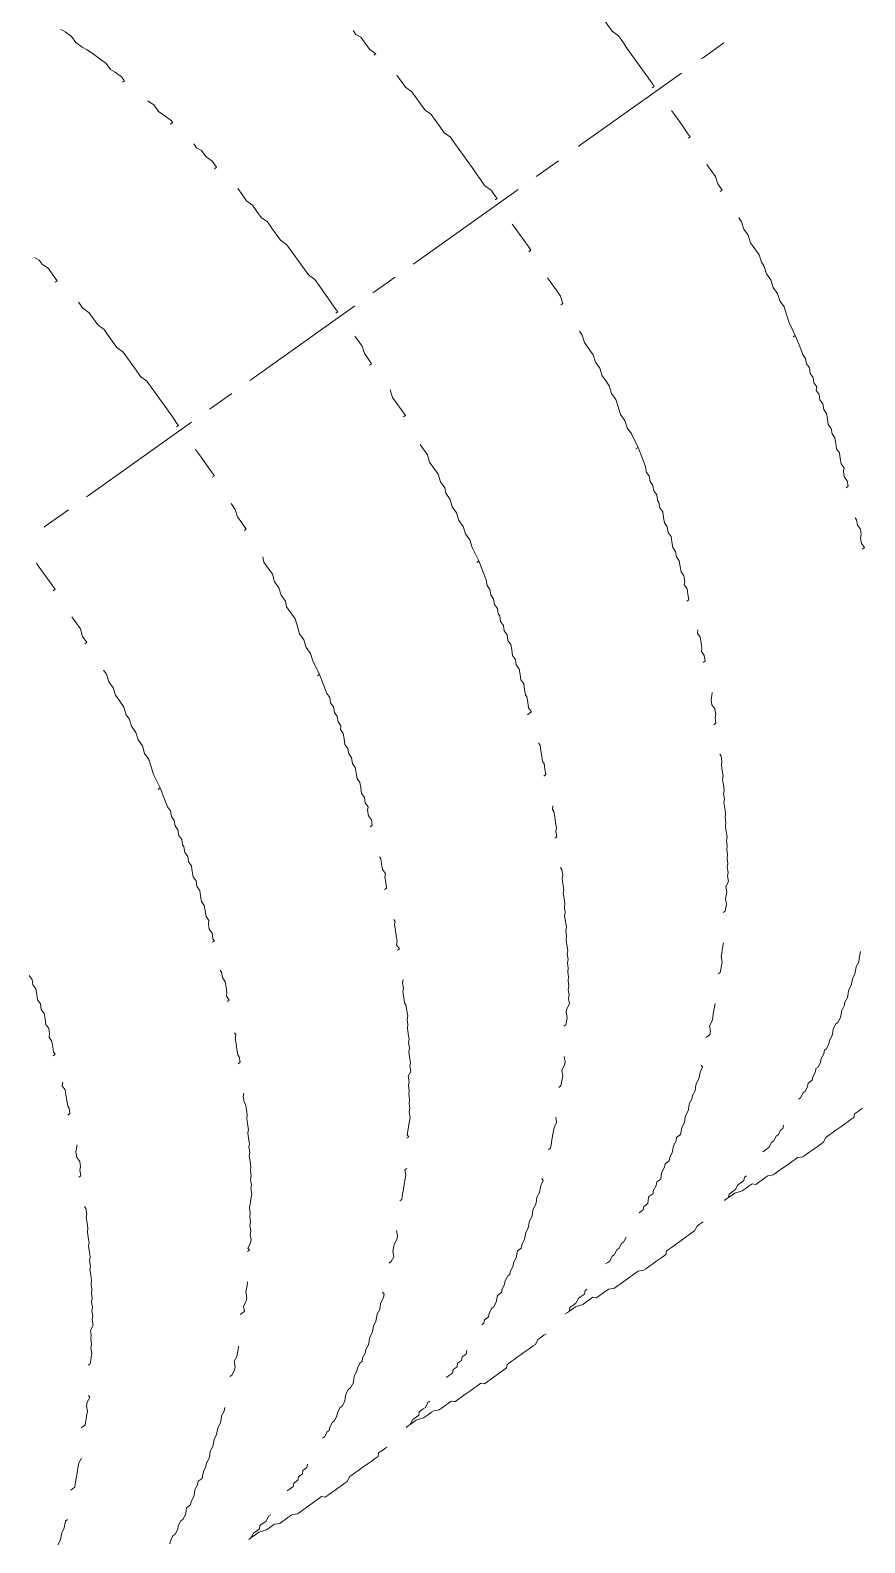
# Model space of a CAD drawing. Header units: feet. Extents: x 2321988 to 2329858, y 6722724 to 6730499.
# Drawn here: x 2326067.0588 to 2326067.3325, y 6726844.2862 to 6726844.7823 of the extents above; entities that cross this region are included whole.
import ezdxf

# ---------------------------------------------------------------- set-up
doc = ezdxf.new("R2010")
doc.units = ezdxf.units.FT
doc.header["$MEASUREMENT"] = 0
doc.layers.add('C-BESS-EQUIPMENT', color=255, linetype='Continuous')

# ---------------------------------------------------------------- blocks, each defined once
blk = doc.blocks.new('Midpoint Site Plan$0$A$C71e53a02')
at = {"lineweight": 9}
for points in [[(6.4802, 1.5543), (6.4705, 1.5348), (6.4607, 1.5056), (6.4607, 1.4763), (6.451, 1.4471), (6.4413, 1.4276), (6.4315, 1.3984), (6.4218, 1.3691), (6.412, 1.3399), (6.412, 1.3107), (6.4023, 1.2912), (6.3925, 1.2619), (6.3925, 1.2425), (6.4023, 1.2425)], [(6.3633, 1.1255), (6.3536, 1.0963), (6.3536, 1.067), (6.3438, 1.0378), (6.3341, 1.0086), (6.3341, 0.9988), (6.3438, 0.9988)], [(6.3633, 1.1255), (6.3633, 1.1255)], [(5.5447, 0.8819), (5.5447, 0.8624), (5.535, 0.8429), (5.535, 0.8137), (5.535, 0.7844), (5.5253, 0.7552), (5.535, 0.7552)], [(6.3146, 0.8819), (6.3146, 0.8624), (6.3048, 0.8429), (6.3048, 0.8137), (6.2951, 0.7844), (6.2951, 0.7552), (6.3048, 0.7552)], [(7.0844, 0.8819), (7.0747, 0.8624), (7.0747, 0.8429), (7.0649, 0.8137), (7.0649, 0.7844), (7.0649, 0.7552), (7.0747, 0.7552)], [(4.7457, 0.6383), (4.7359, 0.609), (4.7359, 0.5798), (4.7359, 0.5506), (4.7262, 0.5213), (4.7262, 0.4921), (4.7262, 0.4629), (4.7262, 0.4336), (4.7164, 0.4044), (4.7164, 0.3752), (4.7164, 0.3459), (4.7164, 0.3167), (4.7164, 0.2875), (4.7067, 0.2582), (4.7067, 0.229), (4.7067, 0.1998), (4.7067, 0.1705), (4.7067, 0.1413), (4.7067, 0.1121), (4.7067, 0.0828), (4.7067, 0.0536), (4.7067, 0.0244), (4.7067, 0.0146), (4.7164, 0.0146)], [(5.5058, 0.6383), (5.5058, 0.609), (5.5058, 0.5798), (5.496, 0.5506), (5.496, 0.5213), (5.496, 0.4921), (5.496, 0.4629), (5.4863, 0.4336), (5.4863, 0.4044), (5.4863, 0.3752), (5.4863, 0.3459), (5.4765, 0.3167), (5.4765, 0.2875), (5.4765, 0.2582), (5.4765, 0.229), (5.4765, 0.1998), (5.4765, 0.1705), (5.4765, 0.1413), (5.4765, 0.1121), (5.4765, 0.0828), (5.4668, 0.0536), (5.4668, 0.0244), (5.4668, 0.0146), (5.4765, 0.0146)], [(6.2756, 0.6383), (6.2756, 0.609), (6.2756, 0.5798), (6.2659, 0.5506), (6.2659, 0.5213), (6.2659, 0.4921), (6.2561, 0.4629), (6.2561, 0.4336), (6.2561, 0.4044), (6.2561, 0.3752), (6.2464, 0.3459), (6.2464, 0.3167), (6.2464, 0.2875), (6.2464, 0.2582), (6.2464, 0.229), (6.2464, 0.1998), (6.2366, 0.1705), (6.2366, 0.1413), (6.2366, 0.1121), (6.2366, 0.0828), (6.2366, 0.0536), (6.2366, 0.0244), (6.2366, 0.0146), (6.2464, 0.0146)], [(7.0454, 0.6383), (7.0454, 0.609), (7.0357, 0.5798), (7.0357, 0.5506), (7.0357, 0.5213), (7.0259, 0.4921), (7.0259, 0.4629), (7.0259, 0.4336), (7.0259, 0.4044), (7.0162, 0.3752), (7.0162, 0.3459), (7.0162, 0.3167), (7.0162, 0.2875), (7.0162, 0.2582), (7.0065, 0.229), (7.0065, 0.1998), (7.0065, 0.1705), (7.0065, 0.1413), (7.0065, 0.1121), (7.0065, 0.0828), (7.0065, 0.0536), (7.0065, 0.0244), (7.0065, 0.0146), (7.0162, 0.0146)], [(4.7067, -0.1023), (4.7067, -0.1218), (4.7067, -0.151), (4.7067, -0.1803), (4.7067, -0.2095), (4.7067, -0.229), (4.7164, -0.229)], [(5.4765, -0.1023), (5.4765, -0.1218), (5.4765, -0.151), (5.4765, -0.1803), (5.4765, -0.2095), (5.4765, -0.229), (5.4863, -0.229)], [(6.2366, -0.1023), (6.2366, -0.1218), (6.2366, -0.151), (6.2464, -0.1803), (6.2464, -0.2095), (6.2464, -0.229), (6.2561, -0.229)], [(7.0065, -0.1023), (7.0065, -0.1218), (7.0065, -0.151), (7.0065, -0.1803), (7.0065, -0.2095), (7.0065, -0.229), (7.0162, -0.229)], [(7.7763, -0.1023), (7.7763, -0.1218), (7.7763, -0.151), (7.7763, -0.1803), (7.7763, -0.2095), (7.7763, -0.229), (7.786, -0.229)], [(4.7164, -0.3557), (4.7164, -0.3557)], [(4.7164, -0.3557), (4.7164, -0.3849), (4.7164, -0.4142), (4.7262, -0.4434), (4.7262, -0.4726), (4.7359, -0.4726)], [(5.4863, -0.3557), (5.4863, -0.3557)], [(5.4863, -0.3557), (5.4863, -0.3849), (5.4863, -0.4142), (5.4863, -0.4434), (5.496, -0.4726), (5.5058, -0.4726)], [(6.2464, -0.3557), (6.2464, -0.3557)], [(6.2464, -0.3557), (6.2561, -0.3849), (6.2561, -0.4142), (6.2561, -0.4434), (6.2561, -0.4726), (6.2659, -0.4726)], [(7.0162, -0.3557), (7.0162, -0.3557)], [(7.0162, -0.3557), (7.0162, -0.3849), (7.0259, -0.4142), (7.0259, -0.4434), (7.0259, -0.4726), (7.0357, -0.4726)], [(7.786, -0.3557), (7.786, -0.3557)], [(7.786, -0.3557), (7.786, -0.3849), (7.786, -0.4142), (7.7958, -0.4434), (7.7958, -0.4726), (7.8055, -0.4726)], [(4.7262, -0.4726), (4.7262, -0.4726)], [(5.496, -0.4726), (5.496, -0.4726)], [(6.2561, -0.4726), (6.2561, -0.4726)], [(7.0259, -0.4726), (7.0259, -0.4726)], [(7.7958, -0.4726), (7.7958, -0.4726)], [(4.7359, -0.5993), (4.7359, -0.6188), (4.7457, -0.648), (4.7457, -0.6773), (4.7554, -0.7065), (4.7554, -0.7357), (4.7554, -0.765), (4.7652, -0.7942), (4.7652, -0.8137), (4.7749, -0.8429), (4.7749, -0.8722), (4.7847, -0.9014), (4.7847, -0.9306), (4.7944, -0.9599), (4.7944, -0.9891), (4.8041, -1.0183), (4.8139, -1.0476), (4.8236, -1.106), (4.8334, -1.145), (4.8431, -1.184), (4.8431, -1.2035), (4.8529, -1.223), (4.8529, -1.2425), (4.8626, -1.2619), (4.8626, -1.2814), (4.8724, -1.3009), (4.8724, -1.3204), (4.8821, -1.3302), (4.8821, -1.3496), (4.8918, -1.3691), (4.8918, -1.3886), (4.9016, -1.4081), (4.9016, -1.4276), (4.9113, -1.4471), (4.9211, -1.4666), (4.9211, -1.4861), (4.9308, -1.5056), (4.9308, -1.525), (4.9406, -1.5445), (4.9503, -1.564), (4.9503, -1.5835), (4.9601, -1.603), (4.9698, -1.6225), (4.9698, -1.642), (4.9795, -1.6517), (4.9893, -1.6712), (4.9893, -1.6907), (4.999, -1.7102), (5.0088, -1.7102)], [(5.5058, -0.5993), (5.5058, -0.6188), (5.5155, -0.648), (5.5155, -0.6773), (5.5155, -0.7065), (5.5253, -0.7357), (5.5253, -0.765), (5.535, -0.7942), (5.535, -0.8137), (5.535, -0.8429), (5.5447, -0.8722), (5.5447, -0.9014), (5.5545, -0.9306), (5.5642, -0.9599), (5.5642, -0.9891), (5.574, -1.0183), (5.574, -1.0476), (5.5837, -1.106), (5.5935, -1.145), (5.6032, -1.184), (5.613, -1.2035), (5.613, -1.223), (5.6227, -1.2425), (5.6227, -1.2619), (5.6324, -1.2814), (5.6324, -1.3009), (5.6422, -1.3204), (5.6422, -1.3302), (5.6519, -1.3496), (5.6519, -1.3691), (5.6617, -1.3886), (5.6714, -1.4081), (5.6714, -1.4276), (5.6812, -1.4471), (5.6812, -1.4666), (5.6909, -1.4861), (5.7007, -1.5056), (5.7007, -1.525), (5.7104, -1.5445), (5.7104, -1.564), (5.7201, -1.5835), (5.7299, -1.603), (5.7299, -1.6225), (5.7396, -1.642), (5.7494, -1.6517), (5.7494, -1.6712), (5.7591, -1.6907), (5.7689, -1.7102), (5.7786, -1.7102)], [(6.2756, -0.5993), (6.2756, -0.6188), (6.2756, -0.648), (6.2853, -0.6773), (6.2853, -0.7065), (6.2853, -0.7357), (6.2951, -0.765), (6.2951, -0.7942), (6.3048, -0.8137), (6.3048, -0.8429), (6.3146, -0.8722), (6.3146, -0.9014), (6.3243, -0.9306), (6.3243, -0.9599), (6.3341, -0.9891), (6.3341, -1.0183), (6.3438, -1.0476), (6.3536, -1.106), (6.3633, -1.145), (6.373, -1.184), (6.3828, -1.2035), (6.3828, -1.223), (6.3925, -1.2425), (6.3925, -1.2619), (6.4023, -1.2814), (6.4023, -1.3009), (6.412, -1.3204), (6.412, -1.3302), (6.4218, -1.3496), (6.4218, -1.3691), (6.4315, -1.3886), (6.4315, -1.4081), (6.4413, -1.4276), (6.4413, -1.4471), (6.451, -1.4666), (6.4607, -1.4861), (6.4607, -1.5056), (6.4705, -1.525), (6.4705, -1.5445), (6.4802, -1.564), (6.49, -1.5835), (6.49, -1.603), (6.4997, -1.6225), (6.5095, -1.642), (6.5095, -1.6517), (6.5192, -1.6712), (6.529, -1.6907), (6.529, -1.7102), (6.5387, -1.7102), (6.5484, -1.7102)], [(7.0357, -0.5993), (7.0454, -0.6188), (7.0454, -0.648), (7.0454, -0.6773), (7.0552, -0.7065), (7.0552, -0.7357), (7.0649, -0.765), (7.0649, -0.7942), (7.0747, -0.8137), (7.0747, -0.8429), (7.0747, -0.8722), (7.0844, -0.9014), (7.0942, -0.9306), (7.0942, -0.9599), (7.1039, -0.9891), (7.1039, -1.0183), (7.1136, -1.0476), (7.1234, -1.106), (7.1331, -1.145), (7.1429, -1.184), (7.1429, -1.2035), (7.1526, -1.223), (7.1526, -1.2425), (7.1624, -1.2619), (7.1624, -1.2814), (7.1721, -1.3009), (7.1721, -1.3204), (7.1819, -1.3302), (7.1819, -1.3496), (7.1916, -1.3691), (7.2013, -1.3886), (7.2013, -1.4081), (7.2111, -1.4276), (7.2111, -1.4471), (7.2208, -1.4666), (7.2208, -1.4861), (7.2306, -1.5056), (7.2403, -1.525), (7.2403, -1.5445), (7.2501, -1.564), (7.2598, -1.5835), (7.2598, -1.603), (7.2696, -1.6225), (7.2696, -1.642), (7.2793, -1.6517), (7.289, -1.6712), (7.289, -1.6907), (7.2988, -1.7102), (7.3085, -1.7102)], [(7.8055, -0.5993), (7.8055, -0.6188), (7.8153, -0.648), (7.8153, -0.6773), (7.825, -0.7065), (7.825, -0.7357), (7.825, -0.765), (7.8348, -0.7942), (7.8348, -0.8137), (7.8445, -0.8429), (7.8445, -0.8722), (7.8542, -0.9014), (7.8542, -0.9306), (7.864, -0.9599), (7.864, -0.9891), (7.8737, -1.0183), (7.8835, -1.0476), (7.8932, -1.106), (7.903, -1.145), (7.9127, -1.184), (7.9127, -1.2035), (7.9225, -1.223), (7.9225, -1.2425), (7.9322, -1.2619), (7.9322, -1.2814), (7.9419, -1.3009), (7.9419, -1.3204), (7.9517, -1.3399), (7.9517, -1.3496), (7.9614, -1.3691), (7.9614, -1.3886), (7.9712, -1.4081), (7.9712, -1.4276), (7.9809, -1.4471), (7.9907, -1.4666), (7.9907, -1.4861), (8.0004, -1.5056), (8.0004, -1.525), (8.0102, -1.5445), (8.0199, -1.564), (8.0199, -1.5835), (8.0296, -1.603), (8.0394, -1.6225), (8.0394, -1.642), (8.0491, -1.6517), (8.0589, -1.6712), (8.0589, -1.6907), (8.0686, -1.7102), (8.0686, -1.7199), (8.0784, -1.7199)], [(8.741, -1.4081), (8.741, -1.4276), (8.7508, -1.4471), (8.7508, -1.4666), (8.7605, -1.4861), (8.7702, -1.5056), (8.7702, -1.525), (8.78, -1.5445), (8.78, -1.564), (8.7897, -1.5835), (8.7995, -1.603), (8.7995, -1.6225), (8.8092, -1.642), (8.819, -1.6517), (8.819, -1.6712), (8.8287, -1.6907), (8.8385, -1.7102), (8.8385, -1.7199), (8.8482, -1.7199)], [(4.8236, -1.106), (4.8334, -1.106)], [(5.5837, -1.106), (5.5935, -1.106)], [(6.3536, -1.106), (6.3633, -1.106)], [(7.1234, -1.106), (7.1331, -1.106)], [(7.8932, -1.106), (7.903, -1.106)], [(4.999, -1.7102), (4.999, -1.7102)], [(5.7689, -1.7102), (5.7689, -1.7102)], [(7.2988, -1.7102), (7.2988, -1.7102)], [(5.0478, -1.8271), (5.0478, -1.8369), (5.0575, -1.8564), (5.0575, -1.8759), (5.0673, -1.8953), (5.077, -1.9051), (5.0867, -1.9246), (5.0867, -1.9441), (5.0965, -1.9441)], [(5.8079, -1.8271), (5.8176, -1.8369), (5.8176, -1.8564), (5.8273, -1.8759), (5.8371, -1.8953), (5.8468, -1.9051), (5.8468, -1.9246), (5.8566, -1.9441), (5.8663, -1.9441)], [(6.5777, -1.8271), (6.5777, -1.8369), (6.5874, -1.8564), (6.5972, -1.8759), (6.6069, -1.8953), (6.6069, -1.9051), (6.6167, -1.9246), (6.6264, -1.9441), (6.6362, -1.9441)], [(7.3475, -1.8271), (7.3475, -1.8369), (7.3573, -1.8564), (7.367, -1.8759), (7.367, -1.8953), (7.3767, -1.9051), (7.3865, -1.9246), (7.3962, -1.9441), (7.406, -1.9441)], [(8.1173, -1.8271), (8.1173, -1.8369), (8.1271, -1.8564), (8.1271, -1.8759), (8.1368, -1.8953), (8.1466, -1.9148), (8.1563, -1.9246), (8.1563, -1.9441), (8.1661, -1.9441)], [(8.8774, -1.8271), (8.8872, -1.8369), (8.8872, -1.8564), (8.8969, -1.8759), (8.9067, -1.8953), (8.9164, -1.9148), (8.9164, -1.9246), (8.9262, -1.9441), (8.9359, -1.9441)], [(5.9053, -2.061), (5.915, -2.0708), (5.9248, -2.0805), (5.9345, -2.1), (5.9345, -2.1195), (5.9443, -2.139), (5.954, -2.1487), (5.9638, -2.1682), (5.9735, -2.1682)], [(6.6751, -2.061), (6.6849, -2.0708), (6.6849, -2.0805), (6.6946, -2.1), (6.7044, -2.1195), (6.7141, -2.139), (6.7239, -2.1487), (6.7336, -2.1682), (6.7433, -2.1682)], [(7.445, -2.061), (7.445, -2.0708), (7.4547, -2.0805), (7.4645, -2.1), (7.4742, -2.1195), (7.4839, -2.139), (7.4937, -2.1487), (7.4937, -2.1682), (7.5034, -2.1682)], [(8.2148, -2.061), (8.2148, -2.0708), (8.2245, -2.0805), (8.2343, -2.1), (8.244, -2.1195), (8.2538, -2.139), (8.2538, -2.1487), (8.2635, -2.1682), (8.2733, -2.1682)], [(8.9749, -2.061), (8.9846, -2.0708), (8.9944, -2.0805), (9.0041, -2.1), (9.0041, -2.1195), (9.0139, -2.139), (9.0236, -2.1487), (9.0334, -2.1682), (9.0431, -2.1682)], [(6.0222, -2.2754), (6.0222, -2.2851), (6.032, -2.3046), (6.0417, -2.3144), (6.0515, -2.3339), (6.0612, -2.3533), (6.071, -2.3631), (6.0807, -2.3826), (6.0904, -2.4021), (6.1002, -2.4118), (6.1099, -2.4313), (6.1197, -2.4411), (6.1294, -2.4605), (6.1392, -2.48), (6.1489, -2.4898), (6.1587, -2.5093), (6.1684, -2.519), (6.1781, -2.5385), (6.1879, -2.558), (6.1976, -2.5677), (6.2074, -2.5872), (6.2171, -2.597), (6.2269, -2.6165), (6.2366, -2.6262), (6.2464, -2.6457), (6.2561, -2.6554), (6.2659, -2.6749), (6.2756, -2.6847), (6.2853, -2.7042), (6.3048, -2.7139), (6.3146, -2.7334), (6.3243, -2.7431), (6.3341, -2.7529), (6.3438, -2.7724), (6.3536, -2.7821), (6.3633, -2.7919), (6.373, -2.7919)], [(6.7921, -2.2754), (6.7921, -2.2851), (6.8018, -2.3046), (6.8116, -2.3144), (6.8213, -2.3339), (6.831, -2.3533), (6.8408, -2.3631), (6.8505, -2.3826), (6.8603, -2.4021), (6.87, -2.4118), (6.8798, -2.4313), (6.8895, -2.4411), (6.8993, -2.4605), (6.909, -2.48), (6.9187, -2.4898), (6.9285, -2.5093), (6.9382, -2.519), (6.948, -2.5385), (6.9577, -2.558), (6.9675, -2.5677), (6.9772, -2.5872), (6.987, -2.597), (6.9967, -2.6165), (7.0065, -2.6262), (7.0162, -2.6457), (7.0259, -2.6554), (7.0357, -2.6749), (7.0454, -2.6847), (7.0552, -2.7042), (7.0649, -2.7139), (7.0747, -2.7334), (7.0942, -2.7431), (7.1039, -2.7529), (7.1136, -2.7724), (7.1234, -2.7821), (7.1331, -2.7919), (7.1429, -2.7919)], [(7.5522, -2.2754), (7.5619, -2.2851), (7.5716, -2.3046), (7.5814, -2.3144), (7.5911, -2.3339), (7.6009, -2.3533), (7.6009, -2.3631), (7.6106, -2.3826), (7.6204, -2.4021), (7.6301, -2.4118), (7.6399, -2.4313), (7.6496, -2.4411), (7.6593, -2.4605), (7.6691, -2.48), (7.6788, -2.4898), (7.6886, -2.5093), (7.6983, -2.519), (7.7081, -2.5385), (7.7178, -2.558), (7.7276, -2.5677), (7.7373, -2.5872), (7.7568, -2.597), (7.7665, -2.6165), (7.7763, -2.6262), (7.786, -2.6457), (7.7958, -2.6554), (7.8055, -2.6749), (7.8153, -2.6847), (7.825, -2.7042), (7.8348, -2.7139), (7.8445, -2.7334), (7.8542, -2.7431), (7.864, -2.7529), (7.8835, -2.7724), (7.8932, -2.7821), (7.8932, -2.7919), (7.903, -2.7919)], [(8.322, -2.2754), (8.3317, -2.2851), (8.3415, -2.3046), (8.3415, -2.3144), (8.3512, -2.3339), (8.361, -2.3533), (8.3707, -2.3631), (8.3805, -2.3826), (8.3902, -2.4021), (8.3999, -2.4118), (8.4097, -2.4313), (8.4194, -2.4508), (8.4292, -2.4605), (8.4389, -2.48), (8.4487, -2.4898), (8.4584, -2.5093), (8.4682, -2.5288), (8.4779, -2.5385), (8.4876, -2.558), (8.4974, -2.5677), (8.5071, -2.5872), (8.5169, -2.597), (8.5266, -2.6165), (8.5364, -2.6262), (8.5559, -2.6457), (8.5656, -2.6554), (8.5753, -2.6749), (8.5851, -2.6847), (8.5948, -2.7042), (8.6046, -2.7139), (8.6143, -2.7334), (8.6241, -2.7431), (8.6338, -2.7626), (8.6436, -2.7724), (8.6631, -2.7821), (8.6631, -2.7919), (8.6728, -2.7919)], [(9.0918, -2.2754), (9.0918, -2.2851), (9.1016, -2.3046), (9.1113, -2.3144), (9.1211, -2.3339), (9.1308, -2.3533), (9.1405, -2.3631), (9.1503, -2.3826), (9.16, -2.4021), (9.1698, -2.4118), (9.1795, -2.4313), (9.1893, -2.4508), (9.199, -2.4605), (9.2088, -2.48), (9.2185, -2.4898), (9.2282, -2.5093), (9.238, -2.5288), (9.2477, -2.5385), (9.2575, -2.558), (9.2672, -2.5677), (9.277, -2.5872), (9.2867, -2.597), (9.2965, -2.6165), (9.3062, -2.6262), (9.3159, -2.6457), (9.3257, -2.6554), (9.3354, -2.6749), (9.3549, -2.6847), (9.3647, -2.7042), (9.3744, -2.7139), (9.3842, -2.7334), (9.3939, -2.7431), (9.4037, -2.7626), (9.4134, -2.7724), (9.4231, -2.7821), (9.4329, -2.7919), (9.4426, -2.7919)], [(6.4413, -2.8893), (6.4413, -2.8893)], [(6.4413, -2.8893), (6.4607, -2.9088), (6.4705, -2.9185), (6.4802, -2.9283), (6.49, -2.9478), (6.4997, -2.9575), (6.5095, -2.9673), (6.5192, -2.977), (6.529, -2.977)], [(7.2111, -2.8893), (7.2111, -2.8893)], [(7.2111, -2.8893), (7.2208, -2.9088), (7.2306, -2.9185), (7.2501, -2.9283), (7.2598, -2.9478), (7.2696, -2.9575), (7.2793, -2.9673), (7.289, -2.977), (7.2988, -2.977)], [(7.9712, -2.8893), (7.9809, -2.8893), (7.9907, -2.9088), (8.0004, -2.9185), (8.0102, -2.9283), (8.0296, -2.9478), (8.0394, -2.9575), (8.0491, -2.9673), (8.0589, -2.977), (8.0686, -2.977)], [(8.741, -2.8893), (8.7508, -2.8991), (8.7605, -2.9088), (8.7702, -2.9185), (8.78, -2.938), (8.7897, -2.9478), (8.8092, -2.9575), (8.819, -2.977), (8.8287, -2.977), (8.8385, -2.977)], [(9.5108, -2.8893), (9.5108, -2.8991), (9.5303, -2.9088), (9.5401, -2.9185), (9.5498, -2.938), (9.5596, -2.9478), (9.5693, -2.9575), (9.5888, -2.977), (9.5985, -2.977), (9.6083, -2.977)], [(6.6069, -3.0647), (6.6069, -3.0647)], [(6.6069, -3.0647), (6.6264, -3.0842), (6.6362, -3.0939), (6.6459, -3.1037), (6.6556, -3.1134), (6.6751, -3.1232), (6.6849, -3.1427), (6.6946, -3.1524), (6.7044, -3.1524), (6.7141, -3.1524)], [(7.3767, -3.0647), (7.3767, -3.0647)], [(7.3767, -3.0647), (7.3865, -3.0842), (7.406, -3.0939), (7.4157, -3.1037), (7.4255, -3.1134), (7.4352, -3.1232), (7.4547, -3.1427), (7.4645, -3.1524), (7.4742, -3.1524)], [(8.1466, -3.0647), (8.1466, -3.0647)], [(8.1466, -3.0647), (8.1563, -3.0842), (8.1661, -3.0939), (8.1856, -3.1037), (8.1953, -3.1134), (8.2051, -3.1232), (8.2148, -3.1427), (8.2343, -3.1524), (8.244, -3.1524)], [(8.9164, -3.0745), (8.9164, -3.0745)], [(8.9164, -3.0745), (8.9262, -3.0842), (8.9359, -3.0939), (8.9456, -3.1037), (8.9651, -3.1134), (8.9749, -3.1329), (8.9846, -3.1427), (9.0041, -3.1524), (9.0139, -3.1524)], [(9.6765, -3.0745), (9.6765, -3.0745)], [(9.6765, -3.0745), (9.696, -3.0842), (9.7057, -3.0939), (9.7155, -3.1037), (9.7252, -3.1134), (9.7447, -3.1329), (9.7545, -3.1427), (9.7642, -3.1524), (9.774, -3.1524), (9.7837, -3.1524)], [(7.4645, -3.1524), (7.4645, -3.1524)], [(8.2343, -3.1524), (8.2343, -3.1524)], [(9.0041, -3.1524), (9.0041, -3.1524)], [(6.0222, -3.2304), (6.032, -3.2401), (6.0417, -3.2499), (6.0515, -3.2596), (6.071, -3.2694), (6.0807, -3.2791), (6.0904, -3.2888), (6.1099, -3.2986), (6.1197, -3.3083), (6.1294, -3.3181), (6.1489, -3.3278), (6.1587, -3.3376), (6.1684, -3.3473), (6.1879, -3.3571), (6.1976, -3.3668), (6.2171, -3.3765), (6.2269, -3.3863), (6.2366, -3.396), (6.2561, -3.4058), (6.2659, -3.4058), (6.2853, -3.4155), (6.2951, -3.4253), (6.3048, -3.435), (6.3243, -3.4448), (6.3341, -3.4545), (6.3536, -3.4642), (6.3633, -3.4642), (6.373, -3.474), (6.3925, -3.4837), (6.4023, -3.4935), (6.4218, -3.5032), (6.4315, -3.5032), (6.4413, -3.513), (6.4607, -3.5227), (6.4705, -3.5325), (6.49, -3.5325), (6.4997, -3.5422), (6.5192, -3.5519), (6.529, -3.5519), (6.5484, -3.5617), (6.5582, -3.5617)], [(6.7921, -3.2304), (6.7921, -3.2401), (6.8116, -3.2499), (6.8213, -3.2596), (6.831, -3.2694), (6.8505, -3.2791), (6.8603, -3.2888), (6.87, -3.2986), (6.8895, -3.3083), (6.8993, -3.3181), (6.9187, -3.3278), (6.9285, -3.3376), (6.9382, -3.3473), (6.9577, -3.3571), (6.9675, -3.3668), (6.9772, -3.3765), (6.9967, -3.3863), (7.0065, -3.396), (7.0162, -3.4058), (7.0357, -3.4058), (7.0454, -3.4155), (7.0649, -3.4253), (7.0747, -3.435), (7.0844, -3.4448), (7.1039, -3.4545), (7.1136, -3.4642), (7.1331, -3.4642), (7.1429, -3.474), (7.1624, -3.4837), (7.1721, -3.4935), (7.1819, -3.5032), (7.2013, -3.5032), (7.2111, -3.513), (7.2306, -3.5227), (7.2403, -3.5325), (7.2598, -3.5325), (7.2696, -3.5422), (7.2793, -3.5519), (7.2988, -3.5519), (7.3085, -3.5617), (7.3183, -3.5617), (7.328, -3.5617)], [(7.5619, -3.2304), (7.5619, -3.2401), (7.5814, -3.2499), (7.5911, -3.2596), (7.6009, -3.2694), (7.6204, -3.2791), (7.6301, -3.2888), (7.6399, -3.2986), (7.6593, -3.3083), (7.6691, -3.3181), (7.6788, -3.3278), (7.6983, -3.3376), (7.7081, -3.3473), (7.7178, -3.3571), (7.7373, -3.3668), (7.747, -3.3765), (7.7568, -3.3863), (7.7763, -3.396), (7.786, -3.4058), (7.8055, -3.4058), (7.8153, -3.4155), (7.825, -3.4253), (7.8445, -3.435), (7.8542, -3.4448), (7.8737, -3.4545), (7.8835, -3.4642), (7.8932, -3.4642), (7.9127, -3.474), (7.9225, -3.4837), (7.9419, -3.4935), (7.9517, -3.5032), (7.9712, -3.5032), (7.9809, -3.513), (7.9907, -3.5227), (8.0102, -3.5325), (8.0199, -3.5325), (8.0394, -3.5422), (8.0491, -3.5519), (8.0686, -3.5519), (8.0784, -3.5617), (8.0881, -3.5617)], [(8.3317, -3.2304), (8.3317, -3.2401), (8.3415, -3.2499), (8.361, -3.2596), (8.3707, -3.2694), (8.3805, -3.2791), (8.3999, -3.2888), (8.4097, -3.2986), (8.4194, -3.3083), (8.4389, -3.3181), (8.4487, -3.3278), (8.4584, -3.3376), (8.4779, -3.3473), (8.4876, -3.3571), (8.4974, -3.3668), (8.5169, -3.3765), (8.5266, -3.3863), (8.5461, -3.396), (8.5559, -3.4058), (8.5656, -3.4058), (8.5851, -3.4155), (8.5948, -3.4253), (8.6143, -3.435), (8.6241, -3.4448), (8.6338, -3.4545), (8.6533, -3.4642), (8.6631, -3.4642), (8.6825, -3.474), (8.6923, -3.4837), (8.702, -3.4935), (8.7215, -3.5032), (8.7313, -3.5032), (8.7508, -3.513), (8.7605, -3.5227), (8.78, -3.5325), (8.7897, -3.5325), (8.8092, -3.5422), (8.819, -3.5519), (8.8287, -3.5519), (8.8482, -3.5617), (8.8579, -3.5617)], [(9.1016, -3.2401), (9.1016, -3.2401)], [(9.1016, -3.2401), (9.1113, -3.2499), (9.1308, -3.2596), (9.1405, -3.2694), (9.1503, -3.2791), (9.1698, -3.2888), (9.1795, -3.2986), (9.1893, -3.3083), (9.2088, -3.3181), (9.2185, -3.3278), (9.2282, -3.3376), (9.2477, -3.3473), (9.2575, -3.3571), (9.2672, -3.3668), (9.2867, -3.3765), (9.2965, -3.3863), (9.3159, -3.396), (9.3257, -3.4058), (9.3354, -3.4155), (9.3549, -3.4155), (9.3647, -3.4253), (9.3842, -3.435), (9.3939, -3.4448), (9.4037, -3.4545), (9.4231, -3.4642), (9.4329, -3.474), (9.4524, -3.474), (9.4621, -3.4837), (9.4719, -3.4935), (9.4914, -3.5032), (9.5011, -3.5032), (9.5206, -3.513), (9.5303, -3.5227), (9.5498, -3.5325), (9.5596, -3.5325), (9.5791, -3.5422), (9.5888, -3.5519)], [(9.8617, -3.2401), (9.8714, -3.2401), (9.8811, -3.2499), (9.8909, -3.2596), (9.9104, -3.2694), (9.9201, -3.2791), (9.9299, -3.2888), (9.9494, -3.2986)], [(6.5484, -3.5617), (6.5484, -3.5617)], [(8.0784, -3.5617), (8.0784, -3.5617)], [(8.8482, -3.5617), (8.8482, -3.5617)], [(6.6654, -3.6104), (6.6751, -3.6202), (6.6849, -3.6202), (6.7044, -3.6299), (6.7141, -3.6299), (6.7336, -3.6397), (6.7433, -3.6397), (6.7628, -3.6494), (6.7726, -3.6494), (6.7823, -3.6494), (6.7921, -3.6494)], [(7.4255, -3.6104), (7.445, -3.6202), (7.4547, -3.6202), (7.4742, -3.6299), (7.4839, -3.6299), (7.5034, -3.6397), (7.5132, -3.6397), (7.5327, -3.6494), (7.5424, -3.6494), (7.5522, -3.6494)], [(8.1953, -3.6104), (8.2051, -3.6202), (8.2245, -3.6202), (8.2343, -3.6299), (8.2538, -3.6299), (8.2635, -3.6397), (8.283, -3.6397), (8.2928, -3.6494), (8.3122, -3.6494), (8.322, -3.6494)], [(8.9651, -3.6104), (8.9749, -3.6202), (8.9944, -3.6202), (9.0041, -3.6299), (9.0236, -3.6299), (9.0334, -3.6397), (9.0528, -3.6397), (9.0626, -3.6494), (9.0821, -3.6494), (9.0918, -3.6494)], [(6.8993, -3.6884), (6.909, -3.6884), (6.9187, -3.6981), (6.9382, -3.6981), (6.948, -3.6981), (6.9675, -3.7079), (6.9772, -3.7079), (6.9967, -3.7079), (7.0065, -3.7176), (7.0162, -3.7176), (7.0259, -3.7176)], [(7.5424, -3.6494), (7.5424, -3.6494)], [(7.6691, -3.6884), (7.6788, -3.6884), (7.6886, -3.6981), (7.7081, -3.6981), (7.7178, -3.6981), (7.7373, -3.7079), (7.747, -3.7079), (7.7665, -3.7079), (7.7763, -3.7176), (7.786, -3.7176), (7.7958, -3.7176)], [(8.3122, -3.6494), (8.3122, -3.6494)], [(8.4292, -3.6884), (8.4389, -3.6884), (8.4584, -3.6981), (8.4682, -3.6981), (8.4876, -3.6981), (8.4974, -3.7079), (8.5169, -3.7079), (8.5266, -3.7079), (8.5461, -3.7176), (8.5559, -3.7176), (8.5656, -3.7176)], [(9.0821, -3.6494), (9.0821, -3.6494)], [(9.199, -3.6884), (9.2088, -3.6884), (9.2282, -3.6981), (9.238, -3.6981), (9.2575, -3.6981), (9.2672, -3.7079), (9.2867, -3.7079), (9.2965, -3.7079), (9.3159, -3.7176), (9.3257, -3.7176)], [(6.373, -3.7371), (6.3828, -3.7371), (6.3925, -3.7371), (6.412, -3.7371), (6.4218, -3.7468), (6.4413, -3.7468), (6.451, -3.7468), (6.4705, -3.7468), (6.4802, -3.7468), (6.4997, -3.7468), (6.5095, -3.7468), (6.529, -3.7468), (6.5387, -3.7468), (6.5582, -3.7468), (6.5777, -3.7566), (6.5874, -3.7566), (6.6069, -3.7566), (6.6167, -3.7566), (6.6362, -3.7566), (6.6459, -3.7566), (6.6654, -3.7566), (6.6751, -3.7566), (6.6946, -3.7468), (6.7044, -3.7468), (6.7239, -3.7468), (6.7433, -3.7468), (6.7531, -3.7468), (6.7726, -3.7468), (6.7823, -3.7468), (6.8018, -3.7468), (6.8116, -3.7468), (6.831, -3.7371), (6.8408, -3.7371), (6.8603, -3.7371), (6.87, -3.7371), (6.8895, -3.7371), (6.8993, -3.7274), (6.9187, -3.7274), (6.9285, -3.7274), (6.948, -3.7274), (6.9772, -3.7176), (7.0065, -3.7176), (7.0162, -3.7176)], [(7.1429, -3.7371), (7.1624, -3.7371), (7.1721, -3.7371), (7.1916, -3.7468), (7.2013, -3.7468), (7.2208, -3.7468), (7.2306, -3.7468), (7.2501, -3.7468), (7.2696, -3.7468), (7.2793, -3.7468), (7.2988, -3.7468), (7.3085, -3.7468), (7.328, -3.7468), (7.3378, -3.7566), (7.3573, -3.7566), (7.367, -3.7566), (7.3865, -3.7566), (7.3962, -3.7566), (7.4157, -3.7566), (7.4352, -3.7566), (7.445, -3.7566), (7.4645, -3.7468), (7.4742, -3.7468), (7.4937, -3.7468), (7.5034, -3.7468), (7.5229, -3.7468), (7.5327, -3.7468), (7.5522, -3.7468), (7.5619, -3.7468), (7.5814, -3.7468), (7.6009, -3.7371), (7.6106, -3.7371), (7.6301, -3.7371), (7.6399, -3.7371), (7.6593, -3.7371), (7.6691, -3.7274), (7.6886, -3.7274), (7.6983, -3.7274), (7.7178, -3.7274), (7.747, -3.7176), (7.7763, -3.7176), (7.786, -3.7176)], [(7.1429, -3.7371), (7.1429, -3.7371)], [(7.903, -3.7371), (7.9127, -3.7371), (7.9322, -3.7371), (7.9419, -3.7371), (7.9614, -3.7468), (7.9712, -3.7468), (7.9907, -3.7468), (8.0004, -3.7468), (8.0199, -3.7468), (8.0296, -3.7468), (8.0491, -3.7468), (8.0589, -3.7468), (8.0784, -3.7468), (8.0979, -3.7468), (8.1076, -3.7566), (8.1271, -3.7566), (8.1368, -3.7566), (8.1563, -3.7566), (8.1661, -3.7566), (8.1856, -3.7566), (8.1953, -3.7566), (8.2148, -3.7566), (8.2245, -3.7468), (8.244, -3.7468), (8.2538, -3.7468), (8.2733, -3.7468), (8.2928, -3.7468), (8.3025, -3.7468), (8.322, -3.7468), (8.3317, -3.7468), (8.3512, -3.7468), (8.361, -3.7371), (8.3805, -3.7371), (8.3902, -3.7371), (8.4097, -3.7371), (8.4194, -3.7371), (8.4389, -3.7274), (8.4487, -3.7274), (8.4682, -3.7274), (8.4876, -3.7274), (8.5169, -3.7176), (8.5461, -3.7176), (8.5559, -3.7176)], [(8.6728, -3.7371), (8.6825, -3.7371), (8.6923, -3.7371), (8.7118, -3.7371), (8.7215, -3.7468), (8.741, -3.7468), (8.7508, -3.7468), (8.7702, -3.7468), (8.7897, -3.7468), (8.7995, -3.7468), (8.819, -3.7468), (8.8287, -3.7468), (8.8482, -3.7468), (8.8579, -3.7468), (8.8774, -3.7566), (8.8872, -3.7566), (8.9067, -3.7566), (8.9164, -3.7566), (8.9359, -3.7566), (8.9554, -3.7566), (8.9651, -3.7566), (8.9846, -3.7566), (8.9944, -3.7468), (9.0139, -3.7468), (9.0236, -3.7468), (9.0431, -3.7468), (9.0528, -3.7468), (9.0723, -3.7468), (9.0821, -3.7468), (9.1016, -3.7468), (9.1113, -3.7468), (9.1308, -3.7371), (9.1503, -3.7371), (9.16, -3.7371), (9.1795, -3.7371), (9.1893, -3.7371), (9.2088, -3.7274), (9.2185, -3.7274), (9.238, -3.7274), (9.2477, -3.7274), (9.277, -3.7176), (9.3062, -3.7176), (9.3159, -3.7176)], [(9.3159, -3.7176), (9.3159, -3.7176)]]:
    blk.add_lwpolyline(points, dxfattribs=at)
at = {"lineweight": 5}
for points in [[(4.3851, -0.0049), (4.4826, -0.0049), (4.4923, -0.0049)], [(4.5898, -0.0049), (5.077, -0.0049), (5.0867, -0.0049)], [(5.1842, -0.0049), (5.2816, -0.0049), (5.2914, -0.0049)], [(5.3791, -0.0049), (5.8761, -0.0049), (5.8858, -0.0049)], [(5.9735, -0.0049), (6.071, -0.0049), (6.0807, -0.0049)], [(6.1684, -0.0049), (6.6654, -0.0049), (6.6751, -0.0049)], [(6.7628, -0.0049), (6.8603, -0.0049), (6.87, -0.0049)], [(6.9577, -0.0049), (7.4547, -0.0049), (7.4645, -0.0049)], [(7.5522, -0.0049), (7.6593, -0.0049), (7.6691, -0.0049)]]:
    blk.add_lwpolyline(points, dxfattribs=at)

msp = doc.modelspace()

# ---------------------------------------------------------------- wipeouts: each hides what was drawn before it
msp.add_wipeout([(2326064.17456, 6726849.7753), (2326064.71751, 6726850.16214), (2326071.53559, 6726840.59259), (2326070.99264, 6726840.20575)]).dxf.layer = 'C-BESS-EQUIPMENT'

# ---------------------------------------------------------------- next in the draw order: block references
at = {"layer": 'C-BESS-EQUIPMENT', "xscale": -0.08333333333333331, "yscale": 0.08333333333333331, "zscale": 0.08333333333333331, "rotation": 35.46898082920264}
msp.add_blockref('Midpoint Site Plan$0$A$C71e53a02', (2326067.5836, 6726844.99053), dxfattribs=at)

# ---------------------------------------------------------------- next in the draw order: wipeouts: each hides what was drawn before it
msp.add_wipeout([(2326044.1544, 6726887.54167), (2326077.85795, 6726840.23687), (2326077.40832, 6726839.91652), (2326043.70467, 6726887.22144)]).dxf.layer = 'C-BESS-EQUIPMENT'

# ---------------------------------------------------------------- next in the draw order: wipeouts: each hides what was drawn before it
msp.add_wipeout([(2326040.08225, 6726884.64036), (2326073.7858, 6726837.33556), (2326073.33617, 6726837.01521), (2326039.63253, 6726884.32013)]).dxf.layer = 'C-BESS-EQUIPMENT'

# ---------------------------------------------------------------- next in the draw order: wipeouts: each hides what was drawn before it
msp.add_wipeout([(2326036.0101, 6726881.73905), (2326069.71366, 6726834.43425), (2326069.26402, 6726834.1139), (2326035.56038, 6726881.41882)]).dxf.layer = 'C-BESS-EQUIPMENT'

doc.saveas('drawing.dxf')
